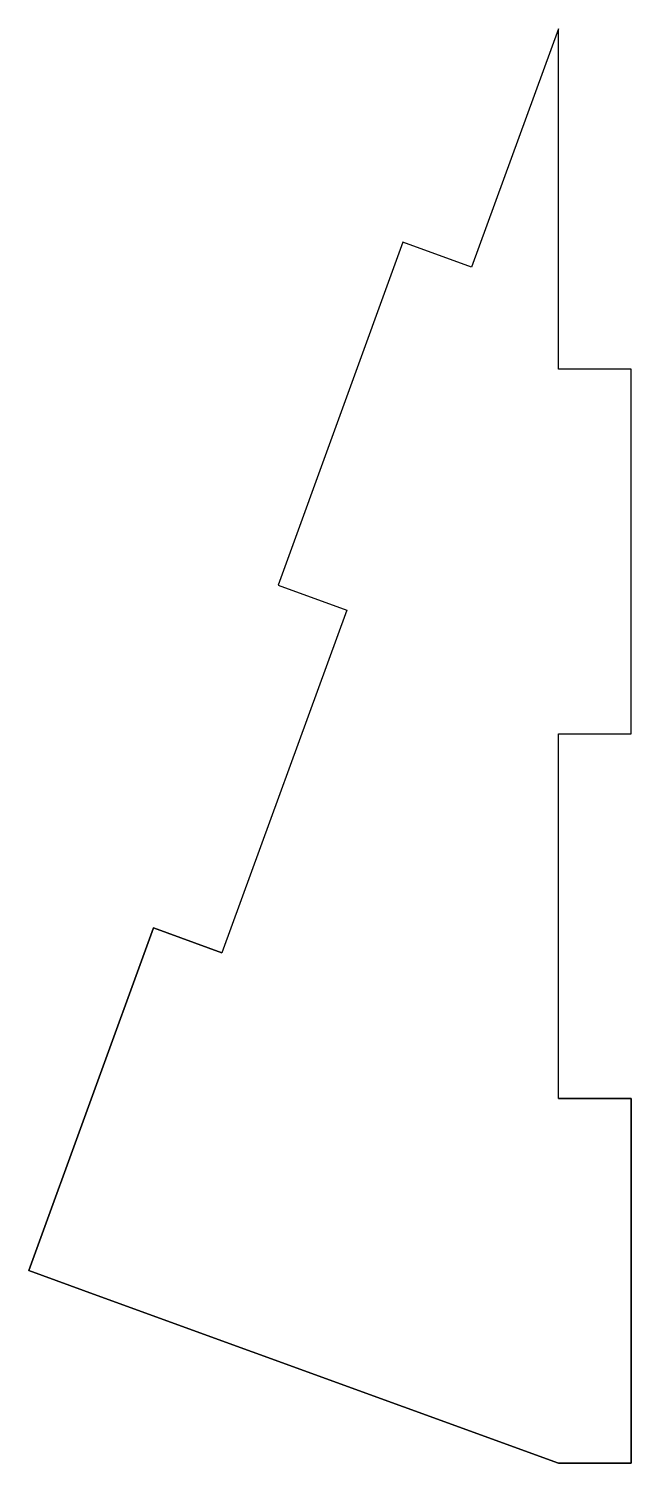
# Model space of a CAD drawing. Header units: millimetres. Extents: x -35.3 to -10.5, y -14 to 45.
import ezdxf

# ---------------------------------------------------------------- set-up
doc = ezdxf.new("R2010")
doc.units = ezdxf.units.MM

msp = doc.modelspace()

# ---------------------------------------------------------------- linework, layer by layer
for points in [[(-13.5, -14), (-10.5, -14), (-10.5, 1), (-13.5, 1), (-13.5, 16), (-10.5, 16), (-10.5, 31), (-13.5, 31), (-13.5, 45), (-17.071, 35.188), (-19.89, 36.214), (-25.021, 22.119), (-22.202, 21.092), (-27.332, 6.997), (-30.151, 8.023), (-35.281, -6.072), (-32.462, -7.098)], [(-22.202, 21.092), (-27.332, 6.997), (-30.151, 8.023), (-35.281, -6.072), (-32.462, -7.098), (-13.5, -14), (-10.5, -14), (-10.5, 1), (-13.5, 1), (-13.5, 16), (-10.5, 16), (-10.5, 31), (-13.5, 31), (-13.5, 45), (-17.071, 35.188), (-19.89, 36.214), (-25.021, 22.119)]]:
    msp.add_lwpolyline(points, close=True)
for points in [[(-13.5, 16), (-10.5, 16), (-10.5, 31), (-13.5, 31), (-13.5, 45), (-17.071, 35.188), (-19.89, 36.214), (-25.021, 22.119), (-22.202, 21.092)], [(-13.5, 1), (-10.5, 1), (-10.5, -14), (-13.5, -14), (-32.462, -7.098), (-35.281, -6.072), (-30.151, 8.023), (-27.332, 6.997)]]:
    msp.add_lwpolyline(points)

doc.saveas('drawing.dxf')
